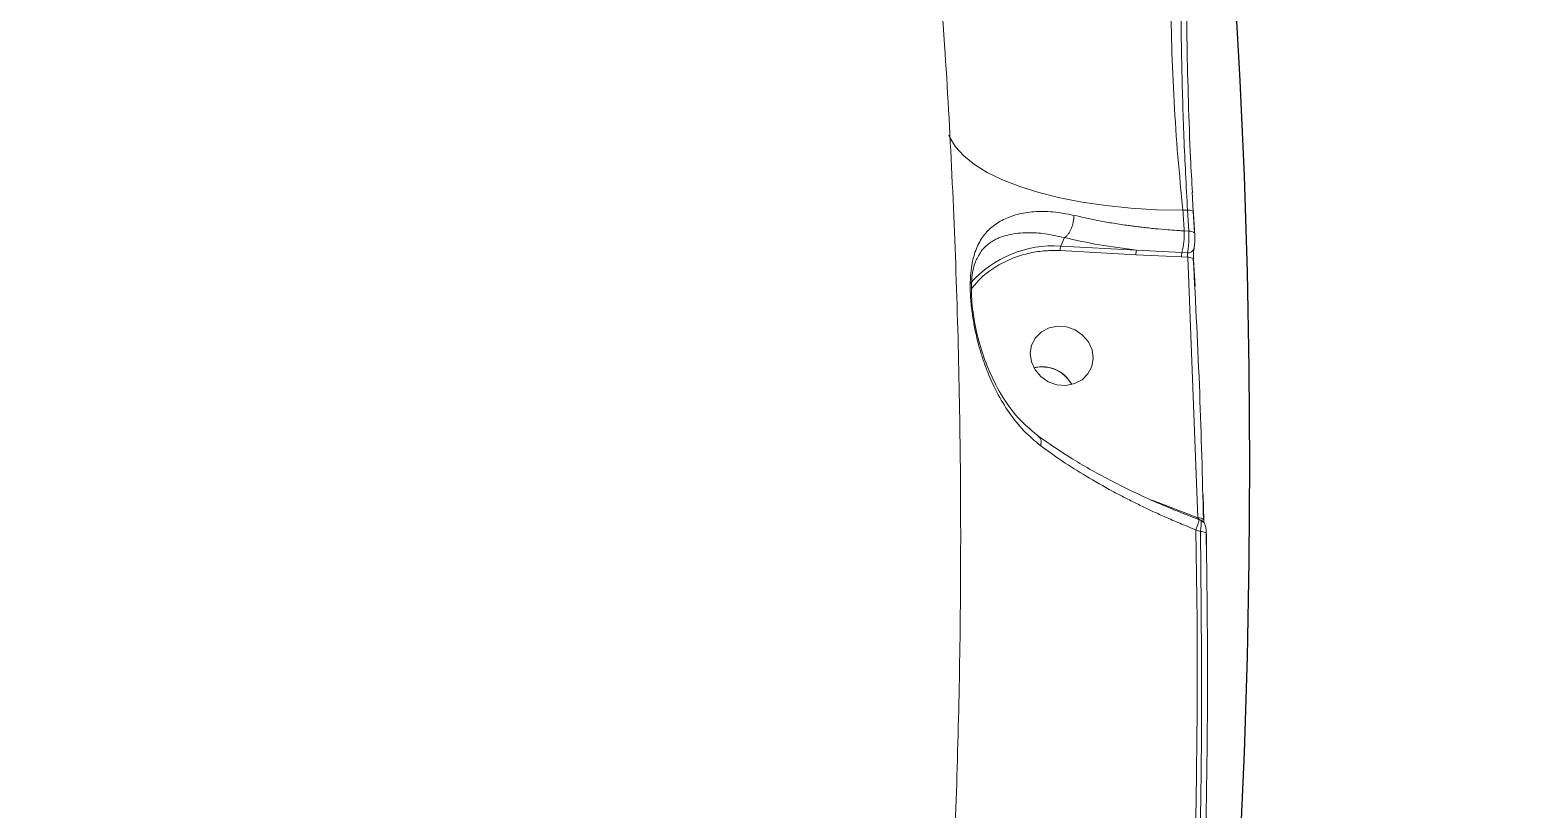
# Model space of a CAD drawing. Header units: millimetres. Extents: x -5609 to 5139, y -3980 to 3221.
# Drawn here: x 3475.2 to 3685.8, y 387.3 to 497.3 of the extents above; entities that cross this region are included whole.
import ezdxf

# ---------------------------------------------------------------- set-up
doc = ezdxf.new("R2010")
doc.units = ezdxf.units.MM
for name, color, linetype in [('DIKOM_ЗОНА', 80, 'Continuous'), ('DIKOM_ОБЪЕКТ', 7, 'Continuous'), ('DIKOM_РАЗМЕР_ОБЪЕКТА', 7, 'Continuous')]:
    doc.layers.add(name, color=color, linetype=linetype)

# ---------------------------------------------------------------- blocks, each defined once
blk = doc.blocks.new('A$Cc336a1e3')
at = {"color": 7, "linetype": 'Continuous', "lineweight": 15}
for p, q in [((6459.4, 1744.58), (6459.24, 1747.36)), ((6458.61, 1744.79), (6457.96, 1744.76)), ((6458.61, 1744.79), (6458.79, 1741.82)), ((6459.58, 1741.59), (6459.4, 1744.58)), ((6458.14, 1741.85), (6458.79, 1741.82)), ((6440.71, 1739.72), (6441.23, 1740.9)), ((6441.23, 1740.9), (6441.23, 1740.9)), ((6428.78, 1737.72), (6428.83, 1737.8)), ((6440.63, 1739.07), (6451.33, 1738.49)), ((6451.41, 1739.14), (6440.71, 1739.72)), ((6451.33, 1738.49), (6457.75, 1738.19)), ((6451.41, 1739.14), (6457.82, 1738.8)), ((6457.75, 1738.19), (6458.63, 1738.14)), ((6458.59, 1738.76), (6457.82, 1738.8)), ((6458.63, 1738.14), (6460.06, 1701.37)), ((6459.46, 1737.77), (6459.66, 1734.07)), ((6460.81, 1704.6), (6460.89, 1700.97)), ((6460.06, 1701.37), (6453.85, 1703.73)), ((6460.06, 1701.37), (6460.23, 1701.1)), ((6460.49, 1700.99), (6460.25, 1701.08)), ((6460.43, 1699.42), (6459.78, 1699.66)), ((6461.26, 1699.02), (6461.3, 1696.74))]:
    blk.add_line(p, q, dxfattribs=at)
at = {"color": 8, "linetype": 'Continuous', "lineweight": 15}
blk.add_line((6453.85, 1703.73), (6453.5, 1703.86), dxfattribs=at)
at = {"color": 8, "linetype": 'Continuous', "lineweight": 15, "flags": 128}
blk.add_lwpolyline([(6457.96, 1744.76), (6454.23, 1744.85), (6450.6, 1745.08), (6447.09, 1745.44), (6443.74, 1745.93), (6440.57, 1746.54), (6437.63, 1747.27), (6434.93, 1748.11), (6432.5, 1749.06), (6430.36, 1750.1), (6428.54, 1751.23), (6427.04, 1752.43), (6425.88, 1753.7), (6425.07, 1755.02), (6424.93, 1755.35)], dxfattribs=at)
at = {"color": 7, "linetype": 'Continuous', "lineweight": 15, "flags": 128}
for points in [[(6457.96, 1744.76), (6457.98, 1744.4), (6458, 1744.03), (6458.03, 1743.67), (6458.05, 1743.31), (6458.07, 1742.94), (6458.09, 1742.58), (6458.11, 1742.22), (6458.14, 1741.85)], [(6459.44, 1744.43), (6459.46, 1744.06), (6459.48, 1743.69), (6459.5, 1743.31), (6459.53, 1742.94), (6459.55, 1742.57), (6459.57, 1742.2), (6459.59, 1741.83), (6459.62, 1741.45)], [(6459.62, 1741.45), (6459.62, 1741.52), (6459.62, 1741.54)], [(6459.54, 1739.61), (6459.54, 1739.44), (6459.52, 1739.35)], [(6440.17, 1720.14), (6441.43, 1720.05), (6442.65, 1720.29), (6443.72, 1720.85), (6444.56, 1721.69), (6445.1, 1722.73), (6445.3, 1723.89), (6445.13, 1725.08), (6444.62, 1726.2), (6443.81, 1727.15), (6442.76, 1727.87), (6441.55, 1728.3), (6440.28, 1728.39), (6439.07, 1728.15), (6437.99, 1727.59), (6437.15, 1726.75), (6436.61, 1725.71), (6436.42, 1724.55), (6436.58, 1723.36), (6437.09, 1722.24), (6437.91, 1721.28), (6438.96, 1720.56), (6440.17, 1720.14)], [(6436.92, 1722.54), (6437.77, 1722.67), (6439.03, 1722.57)], [(6460.89, 1700.97), (6460.9, 1701.04), (6460.89, 1701.06)], [(6459.78, 1699.66), (6459.94, 1686.87), (6459.95, 1674.09), (6459.81, 1661.31), (6459.51, 1648.55), (6459.05, 1635.8), (6458.44, 1623.07), (6457.68, 1610.36), (6456.76, 1597.66)]]:
    blk.add_lwpolyline(points, dxfattribs=at)
at = {"color": 7, "linetype": 'Continuous', "lineweight": 15}
for centre, radius, start, end in [((6446.13, 1741.56), 12.01, 346.7009, 1.4001), ((6453.43, 1738.57), 2.1, 164.2628, 182.1526), ((6460.14, 1738.25), 2.38, 166.6679, 181.4857), ((6438.07, 1717.89), 4.79, 28.5678, 103.9404), ((6438.08, 1717.88), 4.78, 28.6437, 78.5351)]:
    blk.add_arc(centre, radius, start, end, dxfattribs=at)
at = {"color": 8, "linetype": 'Continuous', "lineweight": 15}
for centre, radius, start, end in [((6439.7, 1724.12), 15.63, 86.2963, 138.4496), ((6458.92, 1740.84), 0.991, 45.4755, 97.798), ((6458.66, 1739.66), 0.907, 265.1236, 340.2742), ((6451.21, 1703.28), 9.3, 337.1259, 346.3389), ((6460.16, 1700.37), 1.01, 43.4451, 95.7566), ((6460.08, 1700.16), 0.957, 44.2189, 81.3682)]:
    blk.add_arc(centre, radius, start, end, dxfattribs=at)
at = {"color": 7, "linetype": 'Continuous', "lineweight": 15}
for points, knots in [([(6457.72, 1801.73), (6457.56, 1800.55), (6457.24, 1798.22), (6456.87, 1794.26), (6456.53, 1789.31), (6456.29, 1783.16), (6456.21, 1775.72), (6456.34, 1767.97), (6456.68, 1760.1), (6457.2, 1752.25), (6457.71, 1747.27), (6457.96, 1744.76)], [0, 0, 0, 0, 0.085293, 0.168532, 0.249716, 0.375476, 0.499382, 0.624222, 0.749127, 0.873715, 1, 1, 1, 1]), ([(6457.72, 1801.73), (6457.71, 1799.99), (6457.68, 1796.51), (6457.63, 1790.23), (6457.6, 1783.31), (6457.62, 1776.73), (6457.69, 1770.75), (6457.78, 1765.52), (6457.91, 1760.25), (6458.09, 1755.02), (6458.32, 1749.85), (6458.51, 1746.49), (6458.61, 1744.79)], [0, 0, 0, 0, 0.124919, 0.24963, 0.372715, 0.499262, 0.58008, 0.663354, 0.749099, 0.830253, 0.913883, 1, 1, 1, 1]), ([(6458.54, 1801.04), (6458.53, 1799.75), (6458.49, 1796.68), (6458.43, 1790.79), (6458.4, 1783.72), (6458.42, 1776.1), (6458.52, 1768.16), (6458.71, 1760.1), (6458.96, 1753.04), (6459.2, 1748.87), (6459.29, 1747.26)], [0, 0, 0, 0, 0.098232, 0.234013, 0.370181, 0.505729, 0.64199, 0.777392, 0.913861, 1, 1, 1, 1]), ([(6424.19, 1627.21), (6424.47, 1631.41), (6425.16, 1641.7), (6425.89, 1658.1), (6426.43, 1676.4), (6426.65, 1694.72), (6426.56, 1713.06), (6426.15, 1731.4), (6425.42, 1749.75), (6424.64, 1763.87), (6424.08, 1771.87), (6423.95, 1773.75)], [0, 0, 0, 0, 0.086364, 0.211233, 0.336148, 0.46111, 0.586122, 0.711185, 0.836301, 0.96147, 1, 1, 1, 1]), ([(6442.57, 1744.05), (6441.57, 1744.25), (6439.55, 1744.63), (6436.89, 1744.61), (6434.56, 1744.24), (6432.58, 1743.51), (6430.94, 1742.44), (6429.63, 1741.03), (6428.66, 1739.19), (6428.14, 1737.15), (6427.96, 1735.12), (6427.94, 1733.4), (6428.06, 1731.54), (6428.3, 1729.63), (6428.66, 1727.7), (6429.1, 1725.84), (6429.64, 1724.02), (6430.45, 1721.73), (6431.65, 1719.05), (6433.41, 1716.16), (6435.45, 1713.57), (6437.08, 1712.2), (6437.9, 1711.51)], [0, 0, 0, 0, 0.06085, 0.122027, 0.18297, 0.244655, 0.306471, 0.368865, 0.431752, 0.495552, 0.528767, 0.560441, 0.592787, 0.625308, 0.656246, 0.689522, 0.72115, 0.752626, 0.815302, 0.877012, 0.938728, 1, 1, 1, 1]), ([(6442.57, 1744.05), (6442.56, 1743.75), (6442.54, 1743.28), (6442.38, 1742.63), (6442.16, 1742.03), (6441.86, 1741.5), (6441.52, 1741.1), (6441.33, 1740.97), (6441.23, 1740.9)], [0, 0, 0, 0, 0.239239, 0.368287, 0.500138, 0.733966, 0.865004, 1, 1, 1, 1]), ([(6458.14, 1741.85), (6458.14, 1741.85), (6458.13, 1741.85), (6458.13, 1741.85), (6458.13, 1741.85), (6458.13, 1741.85), (6458.1, 1741.86), (6458.02, 1741.86), (6457.67, 1741.88), (6456.92, 1741.93), (6455.63, 1742.02), (6454.3, 1742.14), (6453.11, 1742.26), (6452.24, 1742.36), (6451.45, 1742.46), (6450.72, 1742.55), (6449.54, 1742.71), (6447.93, 1742.96), (6445.98, 1743.31), (6444.2, 1743.67), (6443.1, 1743.93), (6442.57, 1744.05)], [0, 0, 0, 0, 0.000028, 0.000035, 0.000093, 0.000293, 0.001069, 0.004055, 0.015891, 0.062909, 0.141107, 0.250444, 0.308222, 0.361962, 0.411713, 0.457479, 0.499224, 0.637921, 0.767617, 0.888321, 1, 1, 1, 1]), ([(6459.44, 1744.43), (6459.44, 1744.47), (6459.44, 1744.57), (6459.26, 1744.69), (6458.97, 1744.77), (6458.73, 1744.79), (6458.61, 1744.79)], [0, 0, 0, 0, 0.240639, 0.499983, 0.75947, 1, 1, 1, 1]), ([(6441.23, 1740.9), (6442.85, 1740.54), (6446.08, 1739.83), (6449.64, 1739.37), (6451.41, 1739.14)], [0, 0, 0, 0, 0.501786, 1, 1, 1, 1]), ([(6458.79, 1741.82), (6458.79, 1741.56), (6458.81, 1741), (6458.78, 1740.22), (6458.73, 1739.62), (6458.67, 1739.14), (6458.62, 1738.9), (6458.59, 1738.76)], [0, 0, 0, 0, 0.226866, 0.499351, 0.652319, 0.78685, 1, 1, 1, 1]), ([(6459.52, 1739.35), (6459.54, 1739.49), (6459.58, 1739.75), (6459.62, 1740.13), (6459.62, 1740.34), (6459.62, 1740.34)], [0, 0, 0, 0, 0.499512, 0.9943, 1, 1, 1, 1]), ([(6459.62, 1740.34), (6459.63, 1740.55), (6459.64, 1740.95), (6459.62, 1741.35), (6459.62, 1741.54)], [0, 0, 0, 0, 0.499187, 1, 1, 1, 1]), ([(6437.82, 1712.68), (6436.73, 1713.58), (6434.64, 1715.3), (6432.28, 1718.67), (6430.52, 1722.15), (6429.26, 1725.73), (6428.55, 1728.83), (6428.22, 1731.29), (6428.1, 1733.07), (6428.12, 1734.66), (6428.27, 1735.99), (6428.51, 1737.08), (6428.73, 1737.61), (6428.84, 1737.87)], [0, 0, 0, 0, 0.154477, 0.29733, 0.42868, 0.546969, 0.658761, 0.715136, 0.771065, 0.827641, 0.884418, 0.942107, 1, 1, 1, 1]), ([(6440.71, 1739.72), (6440.7, 1739.69), (6440.68, 1739.62), (6440.65, 1739.46), (6440.63, 1739.26), (6440.63, 1739.13), (6440.63, 1739.07)], [0, 0, 0, 0, 0.249905, 0.500007, 0.750015, 1, 1, 1, 1]), ([(6458.59, 1738.76), (6458.58, 1738.73), (6458.58, 1738.68), (6458.59, 1738.58), (6458.59, 1738.49), (6458.6, 1738.38), (6458.61, 1738.26), (6458.63, 1738.19), (6458.63, 1738.14)], [0, 0, 0, 0, 0.209054, 0.344294, 0.5, 0.655913, 0.791395, 1, 1, 1, 1]), ([(6459.46, 1737.77), (6459.46, 1737.82), (6459.47, 1737.91), (6459.29, 1738.03), (6459, 1738.12), (6458.75, 1738.13), (6458.63, 1738.14)], [0, 0, 0, 0, 0.240501, 0.500054, 0.75948, 1, 1, 1, 1]), ([(6460.85, 1701.13), (6460.7, 1707.07), (6460.38, 1719.33), (6459.75, 1731.6), (6459.42, 1737.93)], [0, 0, 0, 0, 0.484375, 1, 1, 1, 1]), ([(6459.46, 1737.86), (6459.46, 1738), (6459.44, 1738.29), (6459.45, 1738.72), (6459.47, 1739.11), (6459.5, 1739.27), (6459.52, 1739.35)], [0, 0, 0, 0, 0.254411, 0.505872, 0.754416, 1, 1, 1, 1]), ([(6460.25, 1701.08), (6458.13, 1701.91), (6453.9, 1703.57), (6447.91, 1706.48), (6442.31, 1709.59), (6439.09, 1711.82), (6437.48, 1712.93)], [0, 0, 0, 0, 0.250829, 0.500598, 0.751449, 1, 1, 1, 1]), ([(6437.9, 1711.51), (6438.9, 1710.79), (6440.92, 1709.33), (6444.32, 1707.19), (6447.25, 1705.51), (6449.6, 1704.27), (6451.2, 1703.46), (6452.82, 1702.68), (6454.47, 1701.91), (6456.28, 1701.1), (6458.08, 1700.34), (6459.28, 1699.86), (6459.78, 1699.66)], [0, 0, 0, 0, 0.162664, 0.327658, 0.499769, 0.569163, 0.640962, 0.711056, 0.777179, 0.851693, 0.939182, 1, 1, 1, 1]), ([(6461.26, 1699.1), (6461.25, 1699.33), (6461.23, 1699.76), (6461.12, 1700.31), (6460.93, 1700.67), (6460.7, 1700.88), (6460.56, 1700.95), (6460.49, 1700.98)], [0, 0, 0, 0, 0.285719, 0.544866, 0.783618, 0.895058, 1, 1, 1, 1]), ([(6460.92, 1700.62), (6460.91, 1700.67), (6460.9, 1700.79), (6460.9, 1700.96), (6460.89, 1701.06)], [0, 0, 0, 0, 0.378351, 1, 1, 1, 1]), ([(6460.43, 1699.42), (6460.54, 1688.07), (6460.74, 1665.38), (6459.74, 1631.43), (6458.19, 1608.89), (6457.41, 1597.63)], [0, 0, 0, 0, 0.333329, 0.666673, 1, 1, 1, 1]), ([(6458.21, 1597.3), (6458.33, 1598.91), (6458.55, 1601.77), (6458.82, 1605.56), (6459.03, 1608.5), (6459.19, 1610.96), (6459.34, 1613.31), (6459.67, 1618.67), (6460.3, 1630), (6461.07, 1649.17), (6461.38, 1666.48), (6461.42, 1678.76), (6461.41, 1683.17), (6461.39, 1686.77), (6461.36, 1690.04), (6461.31, 1694.28), (6461.26, 1697.43), (6461.23, 1699.17)], [0, 0, 0, 0, 0.047517, 0.084814, 0.111896, 0.134469, 0.157569, 0.181156, 0.292811, 0.492191, 0.745946, 0.801743, 0.852948, 0.875437, 0.907425, 0.948947, 1, 1, 1, 1]), ([(6461.26, 1699.02), (6461.27, 1699.06), (6461.27, 1699.16), (6461.09, 1699.29), (6460.8, 1699.38), (6460.55, 1699.41), (6460.43, 1699.42)], [0, 0, 0, 0, 0.240644, 0.499963, 0.759225, 1, 1, 1, 1])]:
    blk.add_open_spline(points, degree=3, knots=knots, dxfattribs=at)
at = {"color": 8, "linetype": 'Continuous', "lineweight": 15}
for points, knots in [([(6428.83, 1737.8), (6429.07, 1738.27), (6429.39, 1738.91), (6429.94, 1739.51), (6430.33, 1739.87), (6430.72, 1740.17), (6431.19, 1740.47), (6431.67, 1740.73), (6432.42, 1741.04), (6433.37, 1741.32), (6434.67, 1741.54), (6436.34, 1741.63), (6438.46, 1741.52), (6440.31, 1741.11), (6441.23, 1740.9)], [0, 0, 0, 0, 0.130624, 0.177846, 0.22568, 0.276677, 0.314602, 0.377356, 0.422645, 0.52117, 0.619274, 0.713237, 0.857562, 1, 1, 1, 1]), ([(6459.62, 1741.45), (6459.62, 1741.28), (6459.64, 1740.94), (6459.63, 1740.59), (6459.62, 1740.42)], [0, 0, 0, 0, 0.500051, 1, 1, 1, 1]), ([(6428.13, 1733.68), (6428.57, 1734.21), (6429.58, 1735.45), (6431.62, 1736.91), (6433.96, 1738.07), (6436.29, 1738.76), (6438.51, 1739.1), (6439.95, 1739.08), (6440.63, 1739.07)], [0, 0, 0, 0, 0.151364, 0.350844, 0.535974, 0.705758, 0.860232, 1, 1, 1, 1]), ([(6437.57, 1712.82), (6437.65, 1712.77), (6437.73, 1712.73), (6437.79, 1712.63), (6437.84, 1712.55), (6437.92, 1712.37), (6437.97, 1712.03), (6437.92, 1711.7), (6437.9, 1711.51)], [0, 0, 0, 0, 0.229613, 0.236173, 0.290871, 0.444508, 0.68583, 1, 1, 1, 1]), ([(6460.48, 1700.96), (6460.49, 1700.96), (6460.53, 1700.99), (6460.54, 1700.72), (6460.52, 1700.19), (6460.46, 1699.67), (6460.43, 1699.42)], [0, 0, 0, 0, 0.096119, 0.400809, 0.701671, 1, 1, 1, 1])]:
    blk.add_open_spline(points, degree=3, knots=knots, dxfattribs=at)

msp = doc.modelspace()

# ---------------------------------------------------------------- linework, layer by layer
at = {"layer": 'DIKOM_ЗОНА', "color": 3}
msp.add_lwpolyline([(2939.334, 2931.974), (900.981, 3207.888, 0.0336485), (699.775, 3221.444), (-855.722, 3221.444, 0.3450653), (-1627.071, 2617.16, -0.3450653), (-1869.804, 2427), (-2570.165, 2427, 0.2993426), (-2891.522, 2215.672, -0.2663845), (-3090.623, 2066.584, 0.3788989), (-4320.166, 677), (-4320.166, -123, 0.4142136), (-2820.166, -1623), (-1877.662, -1623, -0.3625513), (-1631.68, -1828.354, 0.3625513), (-500.262, -2772.903), (2623.558, -2772.903, 0.1101119), (3048.303, -2678.216, 0.0074232), (3074.992, -2665.207), (4590.059, -1898.704, 0.0849595), (4861.114, -1697.782, 0.1932013), (5138.624, -1006.4), (5138.624, 414.929, 0.3753338)], format="xyb", close=True, dxfattribs=at)
at = {"layer": 'DIKOM_РАЗМЕР_ОБЪЕКТА'}
msp.add_circle((2594.5, 436), 1052.678, dxfattribs=at)

# ---------------------------------------------------------------- block references
at = {"layer": 'DIKOM_ОБЪЕКТ'}
msp.add_blockref('A$Cc336a1e3', (-2820.166, -1272.903), dxfattribs=at)

doc.saveas('drawing.dxf')
